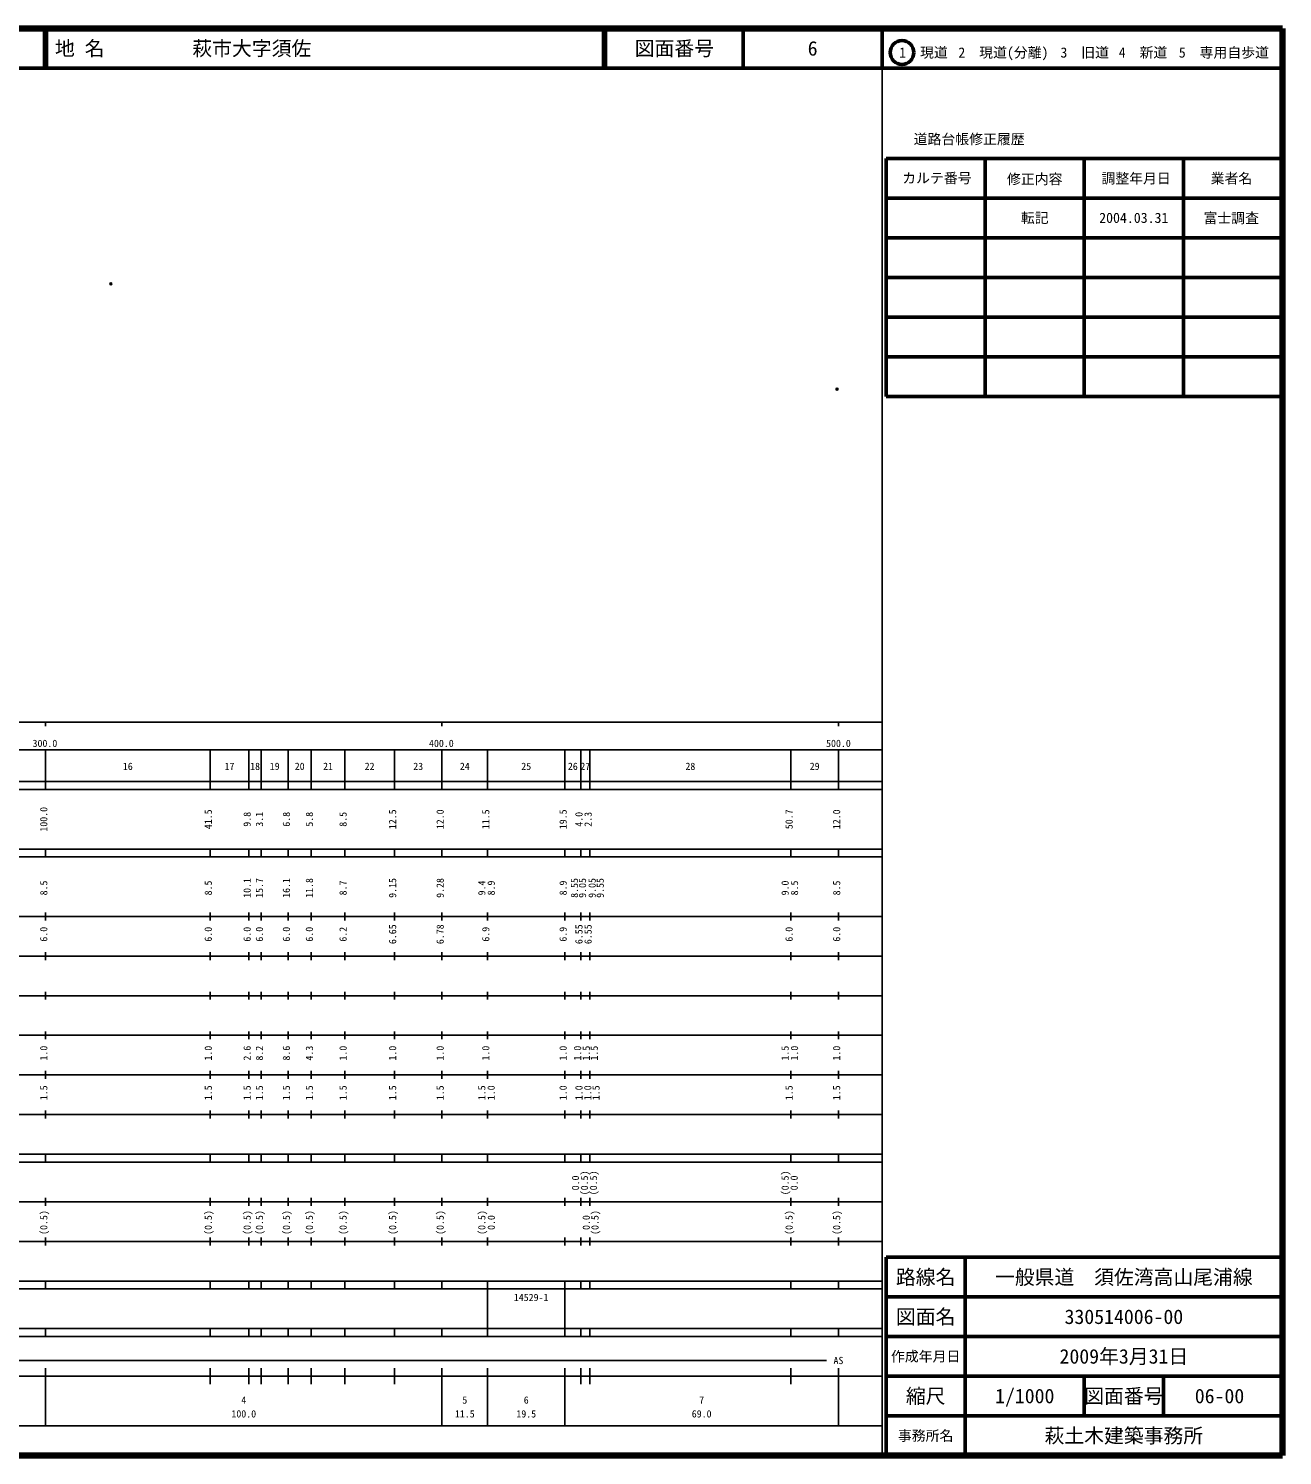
# Model space of a CAD drawing. Units: millimetres on the paper. Extents: x 40 to 680, y 20 to 380.
# Drawn here: x 363.7 to 680, y 20 to 380 of the extents above; entities that cross this region are included whole.
import ezdxf
from ezdxf.enums import TextEntityAlignment as Align

# ---------------------------------------------------------------- set-up
doc = ezdxf.new("R2010")
doc.units = ezdxf.units.MM
doc.header["$PDMODE"] = 32
doc.header["$PDSIZE"] = 0.5
doc.layers.add('M-OTRS', color=6, linetype='Continuous')
doc.layers.add('M-TTL-TXT', color=7, linetype='Continuous')
for name, color, linetype, lineweight in [('M-TTL', 2, 'Continuous', 140), ('M-TTL-BAND', 7, 'Continuous', 25), ('M-TTL-FRAM', 2, 'Continuous', 50), ('M-TTL-LINE', 7, 'Continuous', 50)]:
    doc.layers.add(name, color=color, linetype=linetype, lineweight=lineweight)
doc.styles.add('ＭＳ ゴシック', font='')
doc.styles.get('ＭＳ ゴシック').set_extended_font_data('MS Gothic')

msp = doc.modelspace()

# ---------------------------------------------------------------- linework, layer by layer
at = {"layer": 'M-OTRS'}
for p in [(384.499, 315.619), (567.642, 289.012)]:
    msp.add_point(p, dxfattribs=at)
at = {"layer": 'M-TTL'}
for p, q in [((680, 380), (40, 380)), ((680, 20), (680, 380)), ((40, 20), (680, 20))]:
    msp.add_line(p, q, dxfattribs=at)
at = {"layer": 'M-TTL-BAND'}
for p, q in [((579, 20), (579, 370)), ((40, 205), (579, 205)), ((368, 205), (368, 204)), ((468, 205), (468, 204)), ((568, 205), (568, 204)), ((68, 198), (579, 198)), ((368, 188), (368, 198)), ((409.5, 188), (409.5, 198)), ((419.3, 188), (419.3, 198)), ((422.4, 188), (422.4, 198)), ((429.2, 188), (429.2, 198)), ((435, 188), (435, 198)), ((443.5, 188), (443.5, 198)), ((456, 188), (456, 198)), ((468, 188), (468, 198)), ((479.5, 188), (479.5, 198)), ((499, 188), (499, 198)), ((503, 188), (503, 198)), ((505.3, 188), (505.3, 198)), ((556, 188), (556, 198)), ((568, 188), (568, 198)), ((40, 190), (579, 190)), ((40, 188), (579, 188)), ((40, 173), (579, 173)), ((368, 171), (368, 173)), ((409.5, 171), (409.5, 173)), ((419.3, 171), (419.3, 173)), ((422.4, 171), (422.4, 173)), ((429.2, 171), (429.2, 173)), ((435, 171), (435, 173)), ((443.5, 171), (443.5, 173)), ((456, 171), (456, 173)), ((468, 171), (468, 173)), ((479.5, 171), (479.5, 173)), ((499, 171), (499, 173)), ((503, 171), (503, 173)), ((505.3, 171), (505.3, 173)), ((556, 171), (556, 173)), ((568, 171), (568, 173)), ((40, 171), (579, 171)), ((40, 156), (579, 156)), ((368, 155), (368, 157)), ((409.5, 155), (409.5, 157)), ((419.3, 155), (419.3, 157)), ((422.4, 155), (422.4, 157)), ((429.2, 155), (429.2, 157)), ((435, 155), (435, 157)), ((443.5, 155), (443.5, 157)), ((456, 155), (456, 157)), ((468, 155), (468, 157)), ((479.5, 155), (479.5, 157)), ((499, 155), (499, 157)), ((503, 155), (503, 157)), ((505.3, 155), (505.3, 157)), ((556, 155), (556, 157)), ((568, 155), (568, 157)), ((46, 146), (579, 146)), ((368, 145), (368, 147)), ((409.5, 145), (409.5, 147)), ((419.3, 145), (419.3, 147)), ((422.4, 145), (422.4, 147)), ((429.2, 145), (429.2, 147)), ((435, 145), (435, 147)), ((443.5, 145), (443.5, 147)), ((456, 145), (456, 147)), ((468, 145), (468, 147)), ((479.5, 145), (479.5, 147)), ((499, 145), (499, 147)), ((503, 145), (503, 147)), ((505.3, 145), (505.3, 147)), ((556, 145), (556, 147)), ((568, 145), (568, 147)), ((368, 135), (368, 137)), ((409.5, 135), (409.5, 137)), ((419.3, 135), (419.3, 137)), ((422.4, 135), (422.4, 137)), ((429.2, 135), (429.2, 137)), ((435, 135), (435, 137)), ((443.5, 135), (443.5, 137)), ((456, 135), (456, 137)), ((468, 135), (468, 137)), ((479.5, 135), (479.5, 137)), ((499, 135), (499, 137)), ((503, 135), (503, 137)), ((505.3, 135), (505.3, 137)), ((556, 135), (556, 137)), ((568, 135), (568, 137)), ((52, 136), (579, 136)), ((46, 126), (579, 126)), ((368, 125), (368, 127)), ((409.5, 125), (409.5, 127)), ((419.3, 125), (419.3, 127)), ((422.4, 125), (422.4, 127)), ((429.2, 125), (429.2, 127)), ((435, 125), (435, 127)), ((443.5, 125), (443.5, 127)), ((456, 125), (456, 127)), ((468, 125), (468, 127)), ((479.5, 125), (479.5, 127)), ((499, 125), (499, 127)), ((503, 125), (503, 127)), ((505.3, 125), (505.3, 127)), ((556, 125), (556, 127)), ((568, 125), (568, 127)), ((52, 116), (579, 116)), ((368, 115), (368, 117)), ((409.5, 115), (409.5, 117)), ((419.3, 115), (419.3, 117)), ((422.4, 115), (422.4, 117)), ((429.2, 115), (429.2, 117)), ((435, 115), (435, 117)), ((443.5, 115), (443.5, 117)), ((456, 115), (456, 117)), ((468, 115), (468, 117)), ((479.5, 115), (479.5, 117)), ((499, 115), (499, 117)), ((503, 115), (503, 117)), ((505.3, 115), (505.3, 117)), ((556, 115), (556, 117)), ((568, 115), (568, 117)), ((46, 106), (579, 106)), ((368, 105), (368, 107)), ((409.5, 105), (409.5, 107)), ((419.3, 105), (419.3, 107)), ((422.4, 105), (422.4, 107)), ((429.2, 105), (429.2, 107)), ((435, 105), (435, 107)), ((443.5, 105), (443.5, 107)), ((456, 105), (456, 107)), ((468, 105), (468, 107)), ((479.5, 105), (479.5, 107)), ((499, 105), (499, 107)), ((503, 105), (503, 107)), ((505.3, 105), (505.3, 107)), ((556, 105), (556, 107)), ((568, 105), (568, 107)), ((40, 96), (579, 96)), ((40, 94), (579, 94)), ((368, 94), (368, 96)), ((409.5, 94), (409.5, 96)), ((419.3, 94), (419.3, 96)), ((422.4, 94), (422.4, 96)), ((429.2, 94), (429.2, 96)), ((435, 94), (435, 96)), ((443.5, 94), (443.5, 96)), ((456, 94), (456, 96)), ((468, 94), (468, 96)), ((479.5, 94), (479.5, 96)), ((499, 94), (499, 96)), ((503, 94), (503, 96)), ((505.3, 94), (505.3, 96)), ((556, 94), (556, 96)), ((568, 94), (568, 96)), ((49, 84), (579, 84)), ((368, 83), (368, 85)), ((409.5, 83), (409.5, 85)), ((419.3, 83), (419.3, 85)), ((422.4, 83), (422.4, 85)), ((429.2, 83), (429.2, 85)), ((435, 83), (435, 85)), ((443.5, 83), (443.5, 85)), ((456, 83), (456, 85)), ((468, 83), (468, 85)), ((479.5, 83), (479.5, 85)), ((499, 83), (499, 85)), ((503, 83), (503, 85)), ((505.3, 83), (505.3, 85)), ((556, 83), (556, 85)), ((568, 83), (568, 85)), ((40, 74), (579, 74)), ((368, 73), (368, 75)), ((409.5, 73), (409.5, 75)), ((419.3, 73), (419.3, 75)), ((422.4, 73), (422.4, 75)), ((429.2, 73), (429.2, 75)), ((435, 73), (435, 75)), ((443.5, 73), (443.5, 75)), ((456, 73), (456, 75)), ((468, 73), (468, 75)), ((479.5, 73), (479.5, 75)), ((499, 73), (499, 75)), ((503, 73), (503, 75)), ((505.3, 73), (505.3, 75)), ((556, 73), (556, 75)), ((568, 73), (568, 75)), ((40, 64), (579, 64)), ((40, 62), (579, 62)), ((368, 62), (368, 64)), ((409.5, 62), (409.5, 64)), ((419.3, 62), (419.3, 64)), ((422.4, 62), (422.4, 64)), ((429.2, 62), (429.2, 64)), ((435, 62), (435, 64)), ((443.5, 62), (443.5, 64)), ((456, 62), (456, 64)), ((468, 62), (468, 64)), ((479.5, 62), (479.5, 64)), ((479.5, 52), (479.5, 62)), ((499, 62), (499, 64)), ((499, 52), (499, 62)), ((503, 62), (503, 64)), ((505.3, 62), (505.3, 64)), ((556, 62), (556, 64)), ((568, 62), (568, 64)), ((40, 52), (579, 52)), ((368, 50), (368, 52)), ((409.5, 50), (409.5, 52)), ((419.3, 50), (419.3, 52)), ((422.4, 50), (422.4, 52)), ((429.2, 50), (429.2, 52)), ((435, 50), (435, 52)), ((443.5, 50), (443.5, 52)), ((456, 50), (456, 52)), ((468, 50), (468, 52)), ((479.5, 50), (479.5, 52)), ((499, 50), (499, 52)), ((503, 50), (503, 52)), ((505.3, 50), (505.3, 52)), ((556, 50), (556, 52)), ((568, 50), (568, 52)), ((40, 50), (579, 50)), ((71, 44), (565, 44)), ((40, 40), (579, 40)), ((368, 27.5), (368, 42)), ((409.5, 38), (409.5, 42)), ((419.3, 38), (419.3, 42)), ((422.4, 38), (422.4, 42)), ((429.2, 38), (429.2, 42)), ((435, 38), (435, 42)), ((443.5, 38), (443.5, 42)), ((456, 38), (456, 42)), ((468, 27.5), (468, 42)), ((479.5, 27.5), (479.5, 42)), ((499, 27.5), (499, 42)), ((503, 38), (503, 42)), ((505.3, 38), (505.3, 42)), ((556, 38), (556, 42)), ((568, 27.5), (568, 42)), ((68, 27.5), (579, 27.5))]:
    msp.add_line(p, q, dxfattribs=at)
at = {"layer": 'M-TTL-FRAM'}
for p, q in [((580, 347.197), (580, 287.197)), ((580, 347.197), (680, 347.197)), ((580, 287.197), (680, 287.197)), ((680, 70), (580, 70)), ((580, 70), (580, 20))]:
    msp.add_line(p, q, dxfattribs=at)
at = {"layer": 'M-TTL-LINE'}
for p, q in [((367.75, 380), (367.75, 370)), ((368.25, 380), (368.25, 370)), ((508.747, 380), (508.747, 370)), ((509.247, 380), (509.247, 370)), ((543.997, 380), (543.997, 370)), ((579, 380), (579, 370)), ((40, 370), (680, 370)), ((605, 347.197), (605, 287.197)), ((630, 347.197), (630, 287.197)), ((655, 347.197), (655, 287.197)), ((580, 337.197), (680, 337.197)), ((580, 327.197), (680, 327.197)), ((580, 317.197), (680, 317.197)), ((580, 307.197), (680, 307.197)), ((580, 297.197), (680, 297.197)), ((600, 70), (600, 20)), ((680, 60), (580, 60)), ((680, 50), (580, 50)), ((680, 40), (580, 40)), ((630, 40), (630, 30)), ((650, 40), (650, 30)), ((680, 30), (580, 30))]:
    msp.add_line(p, q, dxfattribs=at)
msp.add_circle((584.031, 373.958), 3, dxfattribs=at)

# ---------------------------------------------------------------- texts
at = {"layer": 'M-TTL-BAND', "style": 'ＭＳ ゴシック'}
for s, p in [('300.0', (367.844, 198.195)), ('400.0', (467.844, 198.195)), ('500.0', (568, 198.195)), ('16', (388.75, 192.405)), ('17', (414.4, 192.405)), ('18', (420.85, 192.405)), ('19', (425.8, 192.405)), ('20', (432.1, 192.405)), ('21', (439.25, 192.405)), ('22', (449.75, 192.405)), ('23', (462, 192.405)), ('24', (473.75, 192.405)), ('25', (489.25, 192.405)), ('26', (501, 192.405)), ('27', (504.15, 192.405)), ('28', (530.65, 192.405)), ('29', (562, 192.405)), ('AS', (568, 42.5)), ('4', (418, 32.523)), ('5', (473.75, 32.523)), ('6', (489.25, 32.523)), ('7', (533.5, 32.523)), ('100.0', (418, 29.033)), ('11.5', (473.75, 29.033)), ('19.5', (489.25, 29.033)), ('69.0', (533.5, 29.033))]:
    msp.add_text(s, height=1.833, dxfattribs=at).set_placement(p, align=Align.BOTTOM_CENTER)
for s, p in [('100.0', (369, 180.5)), ('41.5', (410.5, 180.5)), ('9.8', (420.3, 180.5)), ('3.1', (423.4, 180.5)), ('6.8', (430.2, 180.5)), ('5.8', (436, 180.5)), ('8.5', (444.5, 180.5)), ('12.5', (457, 180.5)), ('12.0', (469, 180.5)), ('11.5', (480.5, 180.5)), ('19.5', (500, 180.5)), ('4.0', (504, 180.5)), ('2.3', (506.3, 180.5)), ('50.7', (557, 180.5)), ('12.0', (569, 180.5)), ('8.5', (369, 163.174)), ('8.5', (410.5, 163.174)), ('10.1', (420.3, 163.174)), ('15.7', (423.4, 163.174)), ('16.1', (430.2, 163.174)), ('11.8', (436, 163.174)), ('8.7', (444.5, 163.174)), ('9.15', (457, 163.174)), ('9.28', (469, 163.174)), ('9.4', (479.5, 163.174)), ('8.9', (481.87, 163.174)), ('8.9', (500, 163.174)), ('8.55', (502.861, 163.174)), ('9.05', (504.893, 163.174)), ('9.05', (507.335, 163.174)), ('9.55', (509.368, 163.174)), ('9.0', (556, 163.174)), ('8.5', (558.37, 163.174)), ('8.5', (569, 163.174)), ('6.0', (369, 151.5)), ('6.0', (410.5, 151.5)), ('6.0', (420.3, 151.5)), ('6.0', (423.4, 151.5)), ('6.0', (430.2, 151.5)), ('6.0', (436, 151.5)), ('6.2', (444.5, 151.5)), ('6.65', (457, 151.5)), ('6.78', (469, 151.5)), ('6.9', (480.5, 151.5)), ('6.9', (500, 151.5)), ('6.55', (504, 151.5)), ('6.55', (506.3, 151.5)), ('6.0', (557, 151.5)), ('6.0', (569, 151.5)), ('1.0', (369, 121.5)), ('1.0', (410.5, 121.5)), ('2.6', (420.3, 121.5)), ('8.2', (423.4, 121.5)), ('8.6', (430.2, 121.5)), ('4.3', (436, 121.5)), ('1.0', (444.5, 121.5)), ('1.0', (457, 121.5)), ('1.0', (469, 121.5)), ('1.0', (480.5, 121.5)), ('1.0', (500, 121.5)), ('1.0', (503.657, 121.5)), ('1.5', (505.856, 121.5)), ('1.5', (507.865, 121.5)), ('1.5', (556, 121.5)), ('1.0', (558.37, 121.5)), ('1.0', (569, 121.5)), ('1.5', (369, 111.5)), ('1.5', (410.5, 111.5)), ('1.5', (420.3, 111.5)), ('1.5', (423.4, 111.5)), ('1.5', (430.2, 111.5)), ('1.5', (436, 111.5)), ('1.5', (444.5, 111.5)), ('1.5', (457, 111.5)), ('1.5', (469, 111.5)), ('1.5', (479.5, 111.5)), ('1.0', (481.87, 111.5)), ('1.0', (500, 111.5)), ('1.0', (504, 111.5)), ('1.0', (506.223, 111.5)), ('1.5', (508.3, 111.5)), ('1.5', (557, 111.5)), ('1.5', (569, 111.5)), ('0.0', (503.13, 88.764)), ('(0.5)', (505.37, 88.764)), ('(0.5)', (507.648, 88.764)), ('(0.5)', (556, 88.764)), ('0.0', (558.285, 88.764)), ('(0.5)', (369, 78.764)), ('(0.5)', (410.5, 78.764)), ('(0.5)', (420.3, 78.764)), ('(0.5)', (423.4, 78.764)), ('(0.5)', (430.2, 78.764)), ('(0.5)', (436, 78.764)), ('(0.5)', (444.5, 78.764)), ('(0.5)', (457, 78.764)), ('(0.5)', (469, 78.764)), ('(0.5)', (479.5, 78.764)), ('0.0', (481.896, 78.764)), ('0.0', (505.845, 78.764)), ('(0.5)', (508.041, 78.764)), ('(0.5)', (557, 78.764)), ('(0.5)', (569, 78.764))]:
    msp.add_text(s, height=1.833, rotation=90, dxfattribs=at).set_placement(p, align=Align.BOTTOM_CENTER)
msp.add_text('14529-1', height=1.833, dxfattribs=at).set_placement((486.125, 58.405), align=Align.BOTTOM_LEFT)
at = {"layer": 'M-TTL-TXT', "style": 'ＭＳ ゴシック'}
for s, p in [('地 名', (370.38, 375)), ('萩市大字須佐', (405.024, 375))]:
    msp.add_text(s, height=3.666, dxfattribs=at).set_placement(p, align=Align.MIDDLE_LEFT)
for s, height, p in [('図面番号', 3.666, (526.622, 375)), ('6', 3.666, (561.497, 375)), ('1\u3000現道', 2.566, (589.448, 373.958)), ('2\u3000現道(分離)', 2.566, (609.619, 373.958)), ('3\u3000旧道', 2.566, (630.121, 373.958)), ('4\u3000新道', 2.566, (644.824, 373.958)), ('5\u3000専用自歩道', 2.566, (665.228, 373.958)), ('道路台帳修正履歴', 2.566, (600.968, 352.113)), ('カルテ番号', 2.566, (592.839, 342.277)), ('修正内容', 2.566, (617.509, 342.023)), ('調整年月日', 2.566, (643.089, 342.197)), ('業者名', 2.566, (667.134, 342.197)), ('転記', 2.566, (617.5, 332.245)), ('2004.03.31', 2.566, (642.5, 332.245)), ('富士調査', 2.566, (667.077, 332.189)), ('路線名', 3.666, (590, 65)), ('路線名', 3.666, (590, 65)), ('一般県道\u3000須佐湾高山尾浦線', 3.666, (640, 65)), ('図面名', 3.666, (590, 55)), ('図面名', 3.666, (590, 55)), ('330514006-00', 3.666, (640, 55)), ('2009年3月31日', 3.666, (640, 45)), ('作成年月日', 2.566, (590, 45)), ('作成年月日', 2.566, (590, 45)), ('縮尺', 3.666, (590, 35)), ('縮尺', 3.666, (590, 35)), ('1/1000', 3.666, (615, 35)), ('図面番号', 3.666, (640, 35)), ('図面番号', 3.666, (640, 35)), ('06-00', 3.666, (664.125, 35)), ('事務所名', 2.566, (590, 25)), ('事務所名', 2.566, (590, 25)), ('萩土木建築事務所', 3.666, (640, 25))]:
    msp.add_text(s, height=height, dxfattribs=at).set_placement(p, align=Align.MIDDLE_CENTER)

doc.saveas('drawing.dxf')
